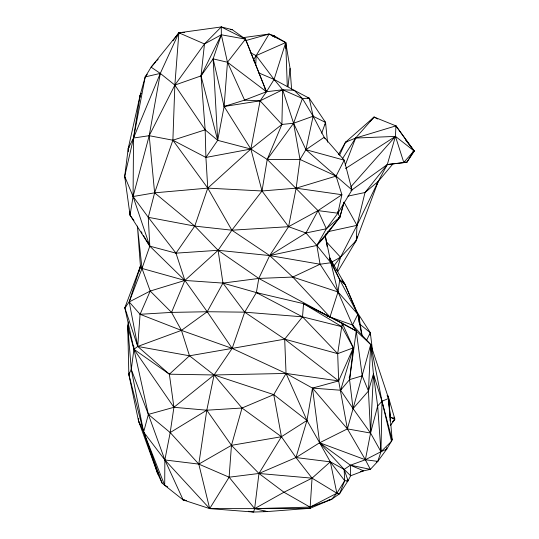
<?xml version="1.0" encoding="UTF-8"?>
<svg xmlns="http://www.w3.org/2000/svg" width="539" height="539" viewBox="0 0 539 539"><rect width="100%" height="100%" fill="white"/><g stroke="black" fill="none" stroke-linecap="round" stroke-linejoin="round"><path stroke-width="0.81" d="M186.433 500.542L183.166 499.943L164.698 485.309L164.86 459.962L170.196 432.561L173.915 407.302L169.367 374.194L137.735 346.456L124.826 307.803L140.436 266.172L137.418 226.07L142 268.435L150.219 291.047L171.543 312.398L181.441 330.387L189.485 355.794L214.084 374.969L242.024 408.023L281.439 436.725L295.985 457.564L312.054 478.16L336.875 493.225L339.57 493.758L348.079 480.748L350.64 475.769L350.404 465.211L319.634 442.762L306.974 420.427L286.047 373.439L284.686 339.152L302.527 316.838L303.545 303.659L256.362 292.583L222.957 283.09L184.897 280.435L142 268.435L140.436 266.172L129.212 301.928L124.826 307.803L148.36 414.41L164.86 459.962L183.166 499.943L209.684 508.607L253.566 512.05L267.216 511.578L310.087 508.311L331.701 499.255L339.57 493.758L344.684 480.727L344.145 469.388L319.634 442.762L312.485 388.107L286.047 373.439L232.154 348.403L181.441 330.387L140.079 314.298L129.212 301.928L142 268.435L149.808 246.155L148.279 217.311L154.626 192.827L172.884 140.207L174.852 85.088L178.881 32.791L221.28 26.95L232.168 29.632L245.494 39.118L266.461 91.751L260.101 100.827L250.864 149.033L262.015 190.981L288.567 226.69L305.957 232.983L316.851 245.447L330.865 262.729L357.842 314.264L359.062 317.356L362.215 336.235M360.335 471.544L370.367 469.354L365.368 459.754L347.399 428.882L353.058 408.596L349.555 379.624L353.321 347.844L341.78 326.661L303.545 303.659L342.252 323.191L353.321 347.844L337.683 353.651L284.686 339.152L232.154 348.403L207.219 311.737L184.897 280.435L149.808 246.155L130.061 215.196L133.079 196.519L133.524 138.024L140.052 95.531L145.213 76.895L151.102 67.159L178.881 32.791L180.545 32.69M359.001 322.322L359.062 317.356L345.176 284.659L329.605 257.743M167.696 486.825L164.698 485.309L162.05 483.011L157.745 473.774L138.51 420.959L128.834 374.437L131.28 369.424L133.928 349.285L137.735 346.456L140.079 314.298L171.543 312.398L184.897 280.435L218.1 250.298L231.864 230.2L262.015 190.981L267.223 159.429L281.897 124.448L282.645 89.77L274.088 79.435L256.16 55.611L250.224 52.64M138.718 418.513L138.51 420.959L143.637 432.062L164.86 459.962L198.803 464.106L229.115 477.197L258.956 473.471L295.985 457.564L330.319 461.842L344.145 469.388L350.404 465.211L370.367 469.354L377.772 461.377L380.958 451.729L381.996 401.265L370.717 344.522L352.526 325.017L338.014 291.963L320.065 264.231L316.851 245.447L326.351 228.772L337.886 213.208L352.001 189.95L344.192 160.157L324.208 137.277L313.125 116.208L302.419 98.489L294.166 90.296L274.088 79.435L258.41 72.752M255.735 64.801L256.16 55.611L269.049 34.058L273.994 35.709L285.737 42.547L290.063 68.426L291.586 89.164M333.931 265.781L340.527 257.224L356.993 225.349L378.216 181.441L387.305 164.536L395.451 136.387L395.936 125.877L374.079 117.051L345.512 142.235L338.472 154.599M370.717 344.522L373.419 374.032L377.657 406.022L370.569 433.066L368.44 391.044L370.717 344.522L356.272 331.007L342.252 323.191L337.683 353.651L338.654 380.918L347.399 428.882L370.569 433.066L380.958 451.729L386.746 449.102L392.17 439.939L388.599 398.429L370.717 344.522L353.058 408.596L370.569 433.066L365.368 459.754L350.404 465.211L363.63 470.837L350.64 475.769L344.145 469.388L348.079 480.748L346.725 481.718M370.569 433.066L373.419 374.032L381.996 401.265L392.17 439.939L391.523 438.968M285.603 45.027L285.737 42.547L269.049 34.058L242.779 37.696M164.86 459.962L209.684 508.607L229.115 477.197L231.46 445.349L242.024 408.023L273.758 394.629L286.047 373.439L338.654 380.918L353.321 347.844L340.614 390.236L353.058 408.596L368.44 391.044L373.419 374.032M388.343 401.717L388.599 398.429L387.13 395.41M253.95 61.19L253.728 59.613L256.16 55.611L285.737 42.547L274.088 79.435L266.461 91.751L245.494 39.118L221.28 26.95L204.476 43.949L201.034 75.898L205.17 129.838L205.911 157.442L207.764 188.124L194.754 226.097L175.983 253.155L184.897 280.435L150.219 291.047L129.212 301.928L137.735 346.456L189.485 355.794L232.154 348.403L244.699 312.162L256.362 292.583L258.801 278.434L269.689 255.567L288.567 226.69L296.14 188.172L300.014 159.45L293.593 123.249L282.645 89.77L266.461 91.751L244.591 100.119L224.109 106.486L217.689 140.342L205.911 157.442L172.884 140.207L149.202 135.693L133.524 138.024L128.228 148.414L124.691 176.354L130.061 215.196L133.948 220.552M288.008 86.664L290.063 68.426M180.511 32.913L178.881 32.791L160.299 73.398L149.202 135.693L154.626 192.827L194.754 226.097L218.1 250.298L222.957 283.09L244.699 312.162L284.686 339.152L338.654 380.918L312.485 388.107L306.974 420.427L281.439 436.725L258.956 473.471L254.637 508.627L253.566 512.05L248.641 511.255M370.01 335.137L370.327 332.711L355.471 309.676M368.44 391.044L362.208 375.845L356.272 331.007L329.983 316.999L338.014 291.963L339.725 279.775L329.47 257.804M128.484 321.844L127.756 326.688L128.834 374.437L143.637 432.062L157.745 473.774L159.012 474.738M325.125 124.853L325.563 122.447L309.211 98.192L294.166 90.296L282.645 89.77L260.101 100.827L224.109 106.486L213.127 58.866L221.334 34.792L221.28 26.95M158.035 472.211L157.745 473.774L154.295 462.543M125.277 178.719L124.691 176.354L133.524 138.024L145.213 76.895L147.268 74.261M128.538 322.639L127.756 326.688L131.28 369.424L143.637 432.062L162.05 483.011M307.547 97.95L309.211 98.192L313.125 116.208L305.93 149.694L300.014 159.45L267.223 159.429L250.864 149.033L217.689 140.342L205.17 129.838L174.852 85.088L160.299 73.398L151.102 67.159L155.987 61.628M143.367 235.334L149.808 246.155L175.983 253.155L218.1 250.298L269.689 255.567L316.851 245.447L325.367 236.163L339.907 217.136L337.886 213.208L341.888 194.714L336.08 176.098L305.93 149.694L293.593 123.249L302.419 98.489L309.211 98.192M128.282 151.769L128.228 148.414L140.052 95.531L141.299 93.355M139.716 269.385L140.436 266.172L139.015 271.818M357.249 236.5L356.266 240.509L337.67 271.663M337.016 270.571L340.527 257.224L356.266 240.509L378.216 181.441L393.227 163.573M149.808 246.155L133.079 196.519L149.202 135.693L174.852 85.088L204.476 43.949L221.334 34.792L245.494 39.118L227.471 62.241L224.109 106.486L250.864 149.033L207.764 188.124L154.626 192.827L133.079 196.519L124.691 176.354M316.851 245.447L339.907 217.136L343.801 202.691M205.17 129.838L172.884 140.207L207.764 188.124L231.864 230.2L269.689 255.567L305.957 232.983L326.351 228.772L339.907 217.136L344.125 202.017M327.133 246.626L325.367 236.163L326.108 233.865M321.675 133.221L325.563 122.447L324.323 121.349M133.079 196.519L148.279 217.311L194.754 226.097L231.864 230.2L288.567 226.69L318.01 210.608L337.886 213.208L338.479 211.645M345.203 165.244L355.612 138.058L374.079 117.051L377.684 118.971M389.933 418.736L390.512 417.22L388.902 403.246M129.468 372.887L128.834 374.437L129.65 375.851M133.524 138.024L160.299 73.398L145.213 76.895M140.079 314.298L150.219 291.047M339.55 155.219L345.512 142.235L355.612 138.058L395.936 125.877L414.309 151.109L406.864 162.259L387.305 164.536L350.849 190.718M376.438 185.241L378.216 181.441L365.018 192.511L347.918 196.129M366.661 340.055L370.327 332.711L359.533 323.946M336.154 177.749L336.08 176.098L344.192 160.157L305.93 149.694L324.208 137.277L325.064 138.718M305.957 232.983L318.01 210.608L341.888 194.714L296.14 188.172L262.015 190.981L207.764 188.124M354.622 242.402L356.266 240.509L356.993 225.349L365.018 192.511L387.305 164.536L406.864 162.259L413.932 150.9L395.936 125.877L396.421 127.251M347.325 479.44L348.079 480.748L344.684 480.727L336.875 493.225L331.701 499.255L310.033 507.105L254.637 508.627L209.684 508.607L198.803 464.106L206.794 410.206L214.084 374.969L232.154 348.403M342.494 158.661L355.612 138.058L395.451 136.387L414.309 151.109L412.854 151.87M264.885 88.854L266.461 91.751L227.471 62.241L213.127 58.866L201.034 75.898L174.852 85.088M327.49 142.155L325.563 122.447L313.125 116.208L293.593 123.249L267.223 159.429L318.01 210.608L326.351 228.772M376.33 462.085L377.772 461.377L386.746 449.102L386.685 447.565M173.039 40.694L178.881 32.791L204.476 43.949M390.411 425.446L394.77 419.585L394.743 418.648L388.053 395.842L388.713 401.602M128.228 148.414L129.32 147.154M413.932 150.9L403.792 162.441L395.451 136.387L345.526 168.545M157.071 60.402L158.156 59.169M350.876 186.797L395.451 136.387M389.845 417.624L388.599 398.429L381.996 401.265L377.657 406.022L380.958 451.729L365.368 459.754L319.634 442.762L295.985 457.564L306.974 420.427L273.758 394.629L214.084 374.969L169.367 374.194L133.928 349.285L127.756 326.688L128.228 328.264M370.024 121.288L374.079 117.051M380.958 451.729L391.523 441.347L381.996 401.265M124.826 307.803L126.038 306.684M169.367 374.194L189.485 355.794M392.304 421.781L394.77 419.585L390.512 417.22L394.743 418.648L393.894 417.213M293.593 123.249L281.897 124.448L250.864 149.033L205.911 157.442M385.392 450.038L386.746 449.102M131.28 369.424L148.36 414.41L170.196 432.561L206.794 410.206L242.024 408.023M332.044 261.914L340.527 257.224L326.284 241.721M137.735 346.456L181.441 330.387L207.219 311.737L222.957 283.09L258.801 278.434L292.778 277.059L320.065 264.231L330.865 262.729L338.014 291.963L357.842 314.264L361.824 335.487M338.425 217.716L339.907 217.136M345.512 142.235L346.961 141.75M296.14 188.172L336.08 176.098L352.001 189.95L351.01 187.713M362.208 375.845L349.555 379.624L340.614 390.236L312.485 388.107L347.399 428.882L319.634 442.762L330.319 461.842L344.684 480.727M245.117 40.755L269.049 34.058M328.453 500.111L331.701 499.255M327.8 231.709L356.993 225.349L344.273 202.637M338.027 494.027L339.57 493.758M272.343 35.978L273.994 35.709L274.58 37.285M272.316 35.85L273.994 35.709M182.209 32.589L184.709 32.448M230.503 29.726L232.168 29.632M286.047 373.439L214.084 374.969L173.915 407.302L148.36 414.41L143.637 432.062L164.698 485.309M171.543 312.398L207.219 311.737L244.699 312.162L302.527 316.838L341.78 326.661M305.081 508.392L310.087 508.311L312.054 478.16L330.319 461.842L336.875 493.225L310.033 507.105L283.959 492.228L258.956 473.471L231.46 445.349L206.794 410.206L173.915 407.302L133.928 349.285L133.76 345.944M310.087 508.311L254.637 508.627L229.115 477.197M183.166 499.943L184.796 499.97M258.956 473.471L312.054 478.16L283.959 492.228L254.637 508.627L267.216 511.578L263.908 511.208M404.398 161.996L406.864 162.259M365.368 459.754L377.772 461.377M320.065 264.231L269.689 255.567L292.778 277.059L329.983 316.999L352.526 325.017L356.272 331.007L349.555 379.624L349.232 377.132M265.599 511.208L267.216 511.578M292.778 277.059L338.014 291.963M259.528 293.634L256.362 292.583L302.527 316.838L337.683 353.651M326.816 315.948L329.983 316.999L258.801 278.434L218.1 250.298M282.645 89.77L302.419 98.489M300.014 159.45L336.08 176.098M303.545 303.659L329.983 316.999M339.725 279.775L345.176 284.659L357.842 314.264L352.526 325.017L353.624 327.22M281.897 124.448L260.101 100.827L244.591 100.119L227.471 62.241L221.334 34.792L201.034 75.898L217.689 140.342L213.127 58.866M170.196 432.561L198.803 464.106L231.46 445.349L281.439 436.725L273.758 394.629M274.088 79.435L275.173 80.682M405.469 139.884L414.309 151.109M148.279 217.311L175.983 253.155M342.71 281.297L345.176 284.659L341.8 279.916M141.218 231.73L142.08 233.171M357.795 315.2L359.062 317.356L357.431 314.446M138.51 420.959L141.029 426.026M329.7 259.151L330.865 262.729L325.367 236.163M140.052 95.531L140.383 97.175M342.252 323.191L342.575 325.677M313.125 116.208L313.334 117.839M370.327 332.711L372.523 350.795M389.953 419.295L390.061 420.959M129.892 211.888L130.061 215.196M337.805 211.557L337.886 213.208M287.294 86.705L285.737 42.547L285.758 48.362"/></g></svg>
